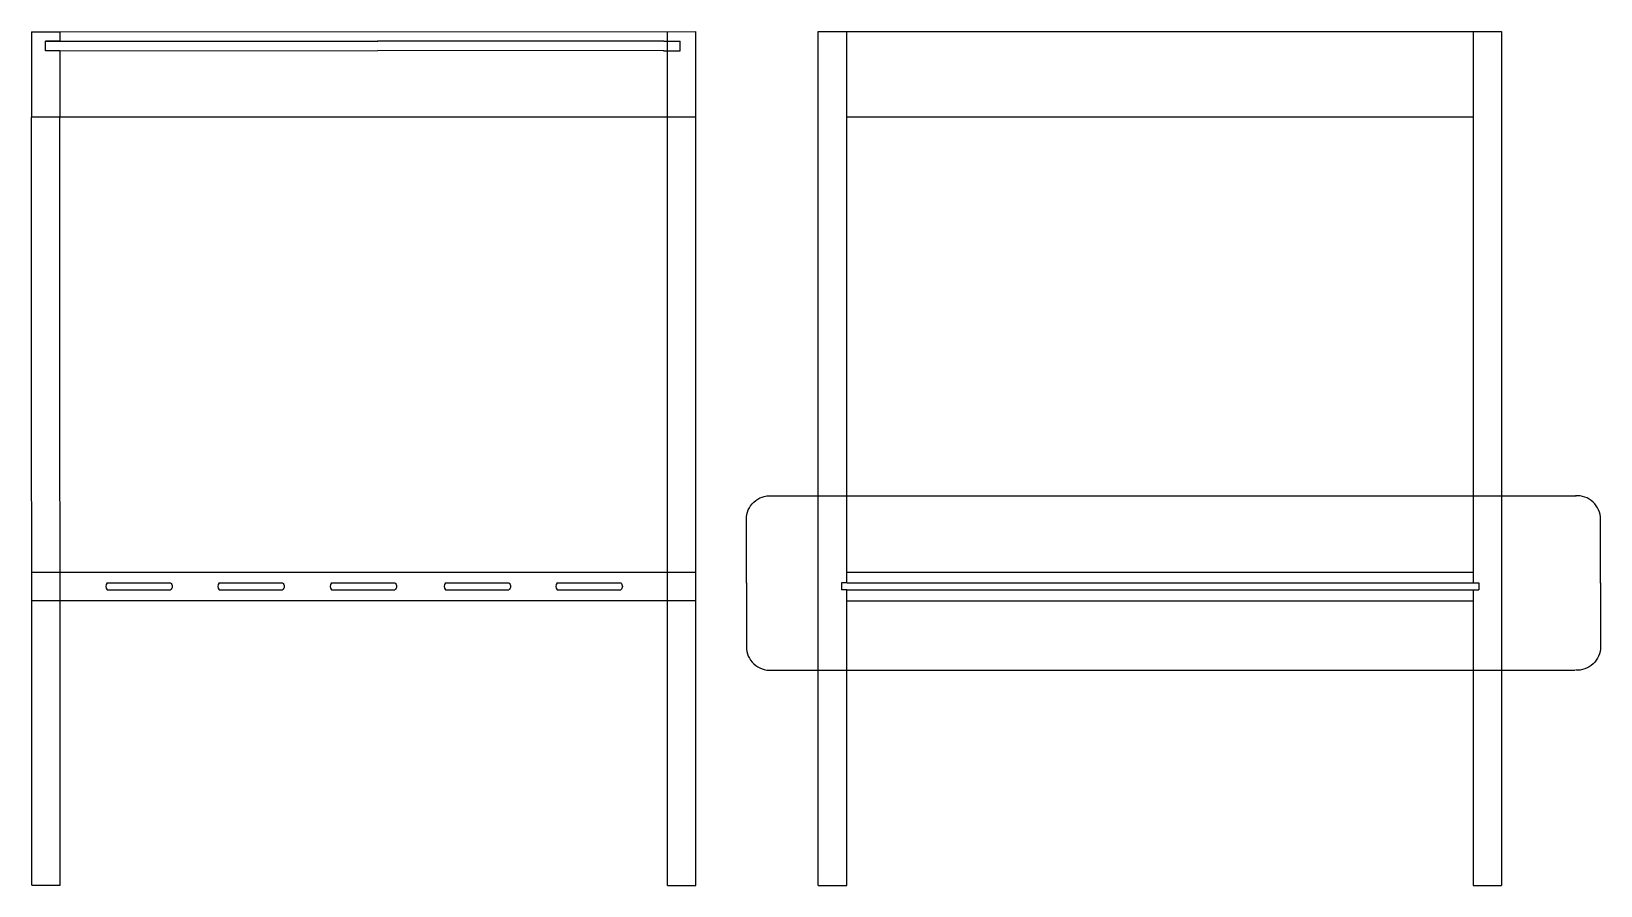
# Model space of a CAD drawing. Header units: millimetres. Extents: x -863 to 1110, y -422 to 583.
# Drawn here: x 414.4 to 497, y -301.4 to -256.4 of the extents above; entities that cross this region are included whole.
import ezdxf

# ---------------------------------------------------------------- set-up
doc = ezdxf.new("R2010")
doc.units = ezdxf.units.MM
doc.layers.get('0').update_dxf_attribs({"color": 51})
doc.layers.add('Simbolo zoom', color=140, linetype='Continuous')

msp = doc.modelspace()

# ---------------------------------------------------------------- linework, layer by layer
for p, q in [((414.363, -256.436), (415.863, -256.436)), ((414.363, -256.436), (414.363, -260.936)), ((415.113, -256.936), (415.863, -256.936)), ((415.863, -256.936), (415.113, -256.936)), ((415.113, -257.436), (415.113, -256.936)), ((415.863, -256.436), (449.375, -256.417)), ((415.863, -256.436), (415.863, -256.936)), ((415.863, -256.936), (432.619, -256.926)), ((447.694, -256.936), (432.599, -256.926)), ((447.693, -256.936), (448.547, -256.936)), ((447.877, -301.431), (447.877, -256.431)), ((448.547, -257.436), (448.547, -256.936)), ((449.377, -301.431), (449.377, -256.431)), ((455.826, -301.44), (455.826, -256.427)), ((455.826, -256.427), (491.826, -256.427)), ((457.326, -285.489), (457.326, -256.427)), ((490.326, -256.427), (490.326, -285.487)), ((491.826, -256.427), (491.826, -301.44)), ((415.863, -257.436), (415.113, -257.436)), ((415.863, -257.436), (432.619, -257.426)), ((415.863, -257.436), (415.863, -260.936)), ((447.694, -257.436), (432.614, -257.426)), ((447.673, -257.436), (448.547, -257.436)), ((414.385, -301.417), (414.363, -260.936)), ((414.385, -260.917), (449.377, -260.917)), ((415.885, -301.417), (415.863, -260.936)), ((457.326, -260.927), (490.326, -260.927)), ((414.385, -284.917), (449.377, -284.917)), ((457.326, -284.927), (490.326, -284.927)), ((457.326, -301.44), (457.326, -285.858)), ((490.326, -285.858), (490.326, -301.44)), ((414.385, -286.417), (449.377, -286.417)), ((457.326, -286.427), (490.326, -286.427)), ((414.385, -301.417), (415.885, -301.417)), ((447.877, -301.431), (449.377, -301.431)), ((455.826, -301.44), (457.326, -301.44)), ((490.326, -301.44), (491.826, -301.44))]:
    msp.add_line(p, q)
at = {"ltscale": 0.2}
for p, q in [((457.343, -285.489), (457.043, -285.489)), ((457.043, -285.489), (457.043, -285.858)), ((457.326, -285.858), (457.043, -285.858)), ((490.324, -285.487), (490.624, -285.487)), ((490.329, -285.858), (490.624, -285.858)), ((490.624, -285.487), (490.624, -285.858))]:
    msp.add_line(p, q, dxfattribs=at)
for points in [[(418.359, -285.481, 0.401748), (418.359, -285.852, 1.804147)], [(421.7, -285.481, -0.464036), (421.7, -285.852, 1.33829)], [(424.259, -285.481, 0.401748), (424.259, -285.852, 1.804147)], [(427.599, -285.481, -0.464036), (427.599, -285.852, 1.33829)], [(430.173, -285.481, 0.401748), (430.173, -285.852, 1.804147)], [(433.514, -285.481, -0.464036), (433.514, -285.852, 1.33829)], [(436.181, -285.481, 0.401748), (436.181, -285.852, 1.804147)], [(439.521, -285.481, -0.464036), (439.521, -285.852, 1.33829)], [(442.074, -285.481, 0.401748), (442.074, -285.852, 1.804147)], [(445.414, -285.481, -0.464036), (445.414, -285.852, 1.33829)]]:
    msp.add_lwpolyline(points, format="xyb")
for points in [[(418.359, -285.481), (421.7, -285.481)], [(418.359, -285.852), (421.7, -285.852)], [(424.259, -285.481), (427.599, -285.481)], [(424.259, -285.852), (427.599, -285.852)], [(430.173, -285.481), (433.514, -285.481)], [(430.173, -285.852), (433.514, -285.852)], [(436.181, -285.481), (439.521, -285.481)], [(436.181, -285.852), (439.521, -285.852)], [(442.074, -285.481), (445.414, -285.481)], [(442.074, -285.852), (445.414, -285.852)], [(457.326, -285.858), (490.329, -285.858)], [(457.343, -285.489), (490.324, -285.487)]]:
    msp.add_lwpolyline(points)
at = {"layer": 'Simbolo zoom'}
for p, q in [((453.36, -280.889), (495.749, -280.889)), ((453.36, -290.087), (495.69, -290.087))]:
    msp.add_line(p, q, dxfattribs=at)
for points in [[(452.034, -285.499), (452.034, -282.131, -0.433709), (453.36, -280.889, 0.03067)], [(497.044, -285.499), (497.044, -282.131, 0.433709), (495.717, -280.889, -0.03067)], [(452.034, -285.478), (452.034, -288.845, 0.433709), (453.36, -290.087, -0.03067)], [(497.044, -285.478), (497.044, -288.845, -0.433709), (495.717, -290.087, 0.03067)]]:
    msp.add_lwpolyline(points, format="xyb", dxfattribs=at)

doc.saveas('drawing.dxf')
